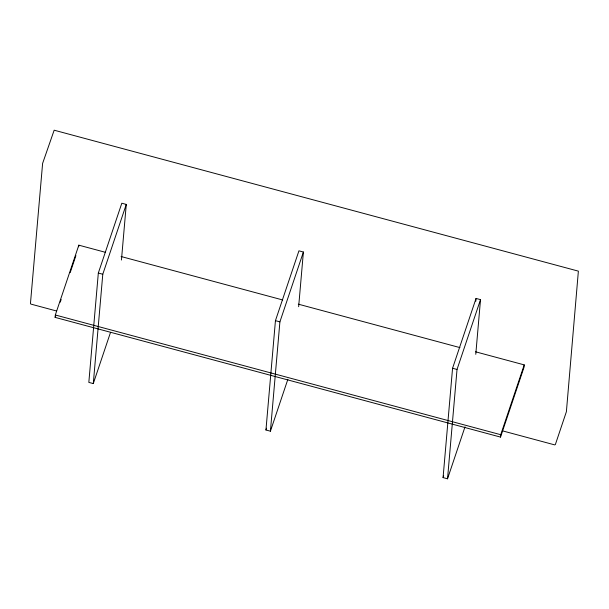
<?xml version="1.0" encoding="UTF-8"?>
<svg xmlns="http://www.w3.org/2000/svg" width="609" height="609" viewBox="0 0 609 609"><rect width="100%" height="100%" fill="white"/><g stroke="black" fill="none" stroke-linecap="round" stroke-linejoin="round"><path stroke-width="0.91" d="M475.553 351.796L524.227 364.882L524.022 367.273L500.522 437.095L55.122 317.38L55.335 314.99L78.827 245.168L105.464 252.324M78.69 246.759L78.827 245.168M121.45 260.035L126.276 204.418L121.815 203.223L98.323 273.045L88.83 382.391L93.291 383.586L110.465 332.56M93.291 383.586L102.784 274.248L126.276 204.418M287.882 379.27L270.411 431.195L265.95 429.992L275.443 320.654L298.935 250.824L303.396 252.027L298.654 306.7M270.411 431.195L279.904 321.849L303.396 252.027M465.002 426.879L447.531 478.803L443.07 477.601L452.563 368.262L476.055 298.433L480.516 299.636L475.774 354.309M447.531 478.803L457.024 369.457L480.516 299.636M475.812 301.265L476.055 298.433M500.522 437.095L500.727 434.704L524.227 364.882M55.122 317.38L55.731 315.591M60.245 302.163L61.151 299.476M70.187 272.626L75.912 255.613M265.95 429.992L266.552 428.203M443.07 477.601L443.672 475.812M121.077 256.518L282.705 299.963M298.311 304.157L459.94 347.602M98.323 273.045L102.784 274.248M275.443 320.654L279.904 321.849M452.563 368.262L457.024 369.457M56.546 310.993L30.861 304.089L30.45 303.533L42.615 163.387L54.163 130.197L578.375 271.142L566.385 411.722L555.355 444.555L554.708 444.89L502.41 430.829M55.335 314.99L500.727 434.704"/></g></svg>
